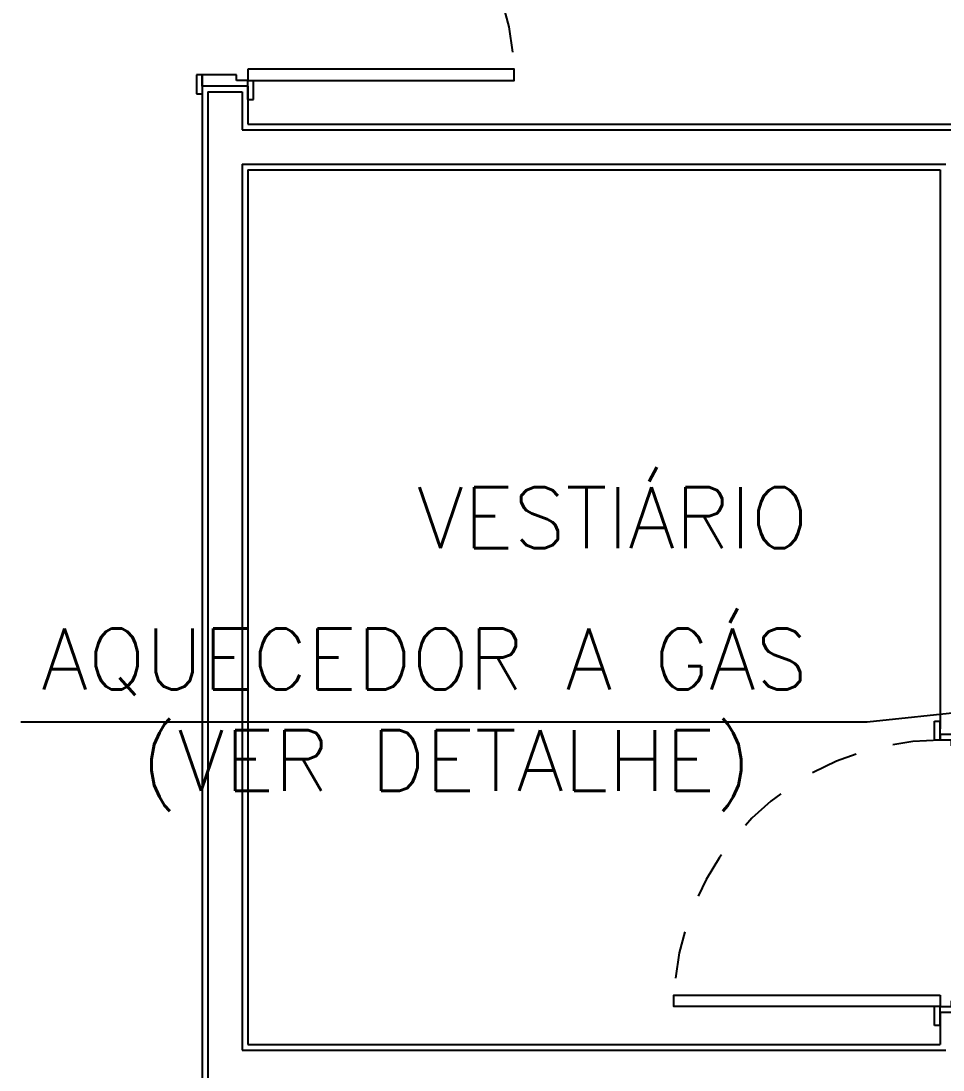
# Model space of a CAD drawing. Header units: millimetres. Extents: x 188.6 to 263.2, y 40.1 to 120.1.
# Drawn here: x 194.85 to 197.274, y 93.043 to 95.802 of the extents above; entities that cross this region are included whole.
import ezdxf

# ---------------------------------------------------------------- set-up
doc = ezdxf.new("R2010")
doc.units = ezdxf.units.MM
doc.linetypes.add('XREF-TIPO$0$HIDDEN2', pattern=[0.1875, 0.125, -0.0625])
for name, color, linetype in [('ARQ', 8, 'Continuous'), ('ARQ-TEXTO', 8, 'Continuous'), ('GAS-TEXTO', 7, 'Continuous')]:
    doc.layers.add(name, color=color, linetype=linetype)
doc.styles.add('60-100', font='romans.shx', dxfattribs={"height": 0.16})
doc.styles.add('60-50', font='romans.shx', dxfattribs={"height": 0.08})
doc.styles.add('MC-ROMANS', font='romans')
doc.dimstyles.new('SETAS75', dxfattribs={"dimtxt": 0.16, "dimasz": 0.15, "dimexe": 0.15, "dimexo": 0, "dimgap": 0.1, "dimtad": 1, "dimzin": 10, "dimdsep": 46, "dimtxsty": '60-100', "dimblk1": 'OPEN', "dimblk2": 'OPEN', "dimsah": 1, "dimcen": 0, "dimclrd": 244, "dimclre": 244, "dimclrt": 7, "dimadec": 0, "dimazin": 0, "dimtfac": 1, "dimtix": 1, "dimtmove": 2, "dimatfit": 3, "dimldrblk": 'OPEN', "dimfxl": 0.15, "dimtolj": 1, "dimtzin": 6, "dimarcsym": 0})

# ---------------------------------------------------------------- blocks, each defined once
blk = doc.blocks.new('XREF-TIPO$0$PORTA 70')
at = {"color": 0}
for p, q in [((36.2665, 23.8835), (36.2815, 23.8835)), ((36.2665, 23.8335), (36.2665, 23.8835)), ((36.2815, 23.8335), (36.2815, 23.8835)), ((36.4015, 23.8685), (36.4165, 23.8685)), ((36.4015, 23.8685), (36.4015, 23.8185)), ((36.4165, 23.8685), (36.4165, 23.8185)), ((36.2815, 23.8485), (36.2815, 23.8335)), ((36.4015, 23.8485), (36.2815, 23.8485)), ((36.4015, 23.8185), (36.4015, 23.8485)), ((36.2815, 23.8335), (36.2665, 23.8335)), ((36.3115, 23.8335), (36.2815, 23.8335)), ((36.3115, 23.8185), (36.3115, 23.8335)), ((36.4015, 23.8185), (36.3115, 23.8185)), ((36.4165, 23.8185), (36.4015, 23.8185)), ((36.3115, 23.1485), (36.4015, 23.1485)), ((36.3115, 23.1335), (36.3115, 23.1485)), ((36.4015, 23.1485), (36.4165, 23.1485)), ((36.4015, 23.1185), (36.4015, 23.1485)), ((36.4015, 23.1485), (36.4015, 23.0985)), ((36.4165, 23.1485), (36.4165, 23.0985)), ((36.2665, 23.0835), (36.2665, 23.1335)), ((36.2815, 23.1335), (36.3115, 23.1335)), ((36.2815, 23.0835), (36.2815, 23.1335)), ((36.2815, 23.1185), (36.4015, 23.1185)), ((36.4165, 23.0985), (36.4015, 23.0985)), ((36.2815, 23.0835), (36.2665, 23.0835))]:
    blk.add_line(p, q, dxfattribs=at)
blk.add_lwpolyline([(36.2815, 23.1635), (36.2815, 23.1335), (35.5815, 23.1335), (35.5815, 23.1635)], close=True, dxfattribs=at)
at = {"color": 0, "linetype": 'XREF-TIPO$0$HIDDEN2'}
blk.add_arc((36.2815, 23.1335), 0.7, 90, 180, dxfattribs=at)
blk = doc.blocks.new('A$C0BE265FA')
at = {"layer": 'ARQ'}
for p, q in [((-15.995, 7.7352), (-15.995, 5.0952)), ((-15.89, 7.7352), (-15.98, 7.7352)), ((-15.875, 7.7352), (-15.875, 7.6352)), ((-15.98, 7.7203), (-15.98, 5.1102)), ((-15.98, 7.7203), (-15.89, 7.7203)), ((-15.89, 7.7203), (-15.89, 7.6202)), ((-15.89, 7.6202), (-12.15, 7.6202)), ((-15.875, 7.6352), (-12.165, 7.6352)), ((-15.89, 7.5302), (-15.89, 5.2002)), ((-15.89, 7.5302), (-14.04, 7.5302)), ((-15.875, 7.5152), (-15.875, 5.2152)), ((-15.875, 7.5152), (-14.055, 7.5152)), ((-14.055, 7.5152), (-14.055, 6.0452)), ((-14.055, 5.3002), (-14.055, 5.2152)), ((-15.875, 5.2152), (-14.055, 5.2152)), ((-15.89, 5.2002), (-14.04, 5.2002))]:
    blk.add_line(p, q, dxfattribs=at)
at = {"layer": 'ARQ', "xscale": -1}
blk.add_blockref('XREF-TIPO$0$PORTA 70', (20.4065, -15.3832), dxfattribs=at)
at = {"layer": 'ARQ'}
blk.add_blockref('XREF-TIPO$0$PORTA 70', (-50.3365, -17.8183), dxfattribs=at)
blk = doc.blocks.new('_OPEN')
at = {"color": 0, "linetype": 'ByBlock'}
for p, q in [((-1, 0.167), (0, 0)), ((0, 0), (-1, -0.167)), ((0, 0), (-1, 0))]:
    blk.add_line(p, q, dxfattribs=at)

msp = doc.modelspace()

# ---------------------------------------------------------------- block references
at = {"layer": 'ARQ'}
msp.add_blockref('A$C0BE265FA', (211.3213, 87.8947), dxfattribs=at)

# ---------------------------------------------------------------- next in the draw order: texts
at = {"layer": 'ARQ-TEXTO', "style": 'MC-ROMANS'}
msp.add_text('VESTIÁRIO', height=0.16, dxfattribs=at).set_placement((195.8907, 94.4152))
at = {"layer": 'GAS-TEXTO', "insert": (194.8788, 94.2035), "char_height": 0.16, "width": 2.333766, "attachment_point": 1, "style": '60-50'}
msp.add_mtext('\\pi0.024026;AQUECEDOR A GÁS \\P\\pi0.28688;(VER DETALHE)', dxfattribs=at)

# ---------------------------------------------------------------- next in the draw order: leaders
at = {"layer": 'GAS-TEXTO'}
msp.add_leader([(198.2472, 94.0823), (197.0741, 93.9578), (194.8499, 93.9578)], dimstyle='SETAS75', dxfattribs=at)

doc.saveas('drawing.dxf')
